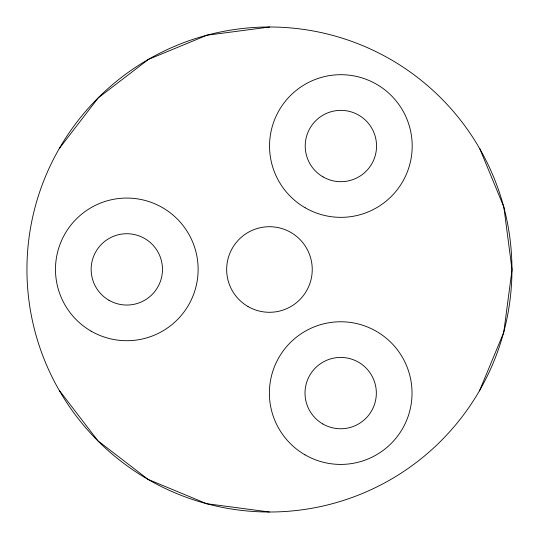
<?xml version="1.0" encoding="UTF-8"?>
<svg xmlns="http://www.w3.org/2000/svg" width="539" height="539" viewBox="0 0 539 539"><rect width="100%" height="100%" fill="white"/><g stroke="black" fill="none" stroke-linecap="round" stroke-linejoin="round"><path stroke-width="0.81" d="M479.467 390.916L503.736 332.448L512.05 269.695L503.837 206.922L479.656 148.42M59.64 148.084L98.219 97.889L148.468 59.391L206.976 35.217L269.743 27.004M269.359 511.996L206.599 503.682L148.137 479.414L97.943 440.835L59.445 390.58M91.091 331.128A71.323 71.323 0 0 0 198.123 269.446A71.323 71.323 0 0 0 91.192 207.589A71.323 71.323 0 0 0 91.091 331.128M305.162 207.764A71.323 71.323 0 0 0 412.194 146.076A71.323 71.323 0 0 0 305.256 84.225A71.323 71.323 0 0 0 305.162 207.764M248.021 306.543A42.797 42.797 0 0 0 312.243 269.534A42.797 42.797 0 0 0 248.081 232.424A42.797 42.797 0 0 0 248.021 306.543M148.03 479.414A242.496 242.496 0 0 0 511.949 269.695A242.496 242.496 0 0 0 148.366 59.391A242.496 242.496 0 0 0 148.03 479.414M304.993 454.828A71.323 71.323 0 0 0 412.032 393.147A71.323 71.323 0 0 0 305.094 331.296A71.323 71.323 0 0 0 304.993 454.828M108.959 300.257A35.662 35.662 0 0 0 162.475 269.412A35.662 35.662 0 0 0 109.006 238.487A35.662 35.662 0 0 0 108.959 300.257M322.827 423.964A35.662 35.662 0 0 0 376.343 393.12A35.662 35.662 0 0 0 322.874 362.195A35.662 35.662 0 0 0 322.827 423.964M323.023 176.893A35.662 35.662 0 0 0 376.545 146.049A35.662 35.662 0 0 0 323.077 115.124A35.662 35.662 0 0 0 323.023 176.893"/></g></svg>
